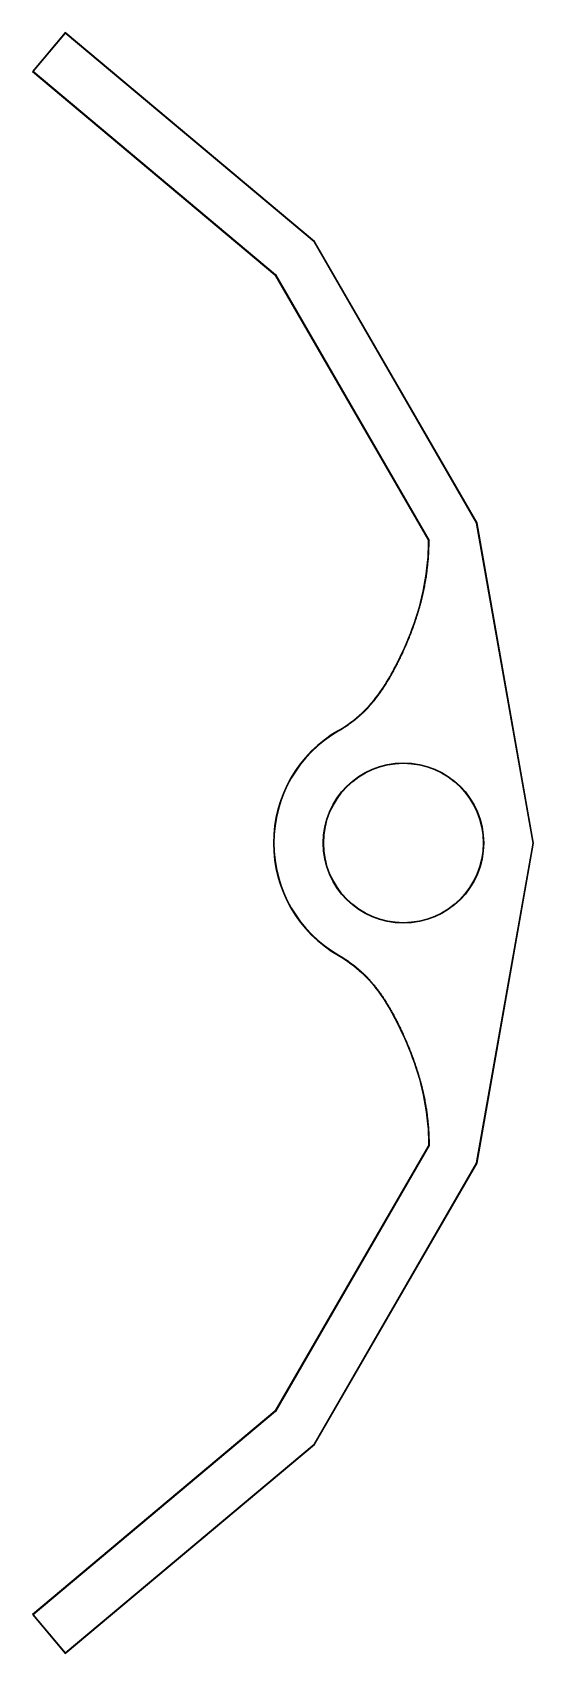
# Model space of a CAD drawing. Header units: millimetres. Extents: x 87 to 188, y -163 to 163.
import ezdxf

# ---------------------------------------------------------------- set-up
doc = ezdxf.new("R2010")
doc.units = ezdxf.units.MM
doc.layers.get('0').update_dxf_attribs({"linetype": 'CONTINUOUS'})

msp = doc.modelspace()

# ---------------------------------------------------------------- linework, layer by layer
for p, q in [((93.87, 162.76), (87.32, 154.94)), ((143.92, 120.76), (93.87, 162.76)), ((93.89, 162.62), (87.46, 154.96)), ((143.84, 120.7), (93.89, 162.62)), ((87.32, 154.94), (135.99, 114.11)), ((87.46, 154.96), (136.06, 114.17)), ((176.45, 64.22), (143.84, 120.7)), ((176.55, 64.26), (143.92, 120.76)), ((135.99, 114.11), (166.81, 60.72)), ((136.06, 114.17), (166.91, 60.75)), ((187.77, 0), (176.45, 64.22)), ((187.88, 0), (176.55, 64.26)), ((176.45, -64.22), (187.77, 0)), ((176.55, -64.26), (187.88, 0)), ((166.81, -60.72), (135.99, -114.11)), ((166.91, -60.75), (136.06, -114.17)), ((143.84, -120.7), (176.45, -64.22)), ((143.92, -120.76), (176.55, -64.26)), ((135.99, -114.11), (87.32, -154.94)), ((136.06, -114.17), (87.46, -154.96)), ((93.87, -162.76), (143.92, -120.76)), ((93.89, -162.62), (143.84, -120.7)), ((87.32, -154.94), (93.87, -162.76)), ((87.46, -154.96), (93.89, -162.62))]:
    msp.add_line(p, q)
for radius in [16.1, 16]:
    msp.add_circle((161.77, 0), radius)
for radius in [26.1, 26]:
    msp.add_arc((161.77, 0), radius, 119.9762, 240.0238)
for points in [[(148.73, 22.61), (152.27, 24.65), (154.86, 27.18), (157.09, 30.35), (158.87, 32.88), (160.47, 35.83), (161.97, 39.21), (164.15, 44.15), (166.03, 49.95), (166.61, 56.39), (166.74, 57.8), (166.81, 59.25), (166.81, 60.72)], [(148.73, -22.61), (152.27, -24.65), (154.86, -27.18), (157.09, -30.35), (158.87, -32.88), (160.47, -35.83), (161.97, -39.21), (164.15, -44.15), (166.03, -49.95), (166.61, -56.39), (166.74, -57.8), (166.81, -59.25), (166.81, -60.72)]]:
    msp.add_open_spline(points, degree=3, knots=[0, 0, 0, 0, 0.3105776, 0.3105776, 0.3105776, 0.5584307, 0.5584307, 0.5584307, 0.9199931, 0.9199931, 0.9199931, 0.9995192, 0.9995192, 0.9995192, 0.9995192])
for points in [[(148.78, 22.52), (149.47, 22.92), (150.78, 23.74), (152.6, 25.07), (154.72, 27.05), (157, 29.87), (159.06, 33.09), (161, 36.74), (162.84, 40.81), (164.5, 45.28), (165.85, 50.1), (166.57, 54.21), (166.85, 57.43), (166.91, 59.63), (166.91, 60.75)], [(148.78, -22.52), (149.47, -22.92), (150.78, -23.74), (152.6, -25.07), (154.72, -27.05), (157, -29.87), (159.06, -33.09), (161, -36.74), (162.84, -40.81), (164.5, -45.28), (165.85, -50.1), (166.57, -54.21), (166.85, -57.43), (166.91, -59.63), (166.91, -60.75)]]:
    msp.add_open_spline(points, degree=5)

doc.saveas('drawing.dxf')
